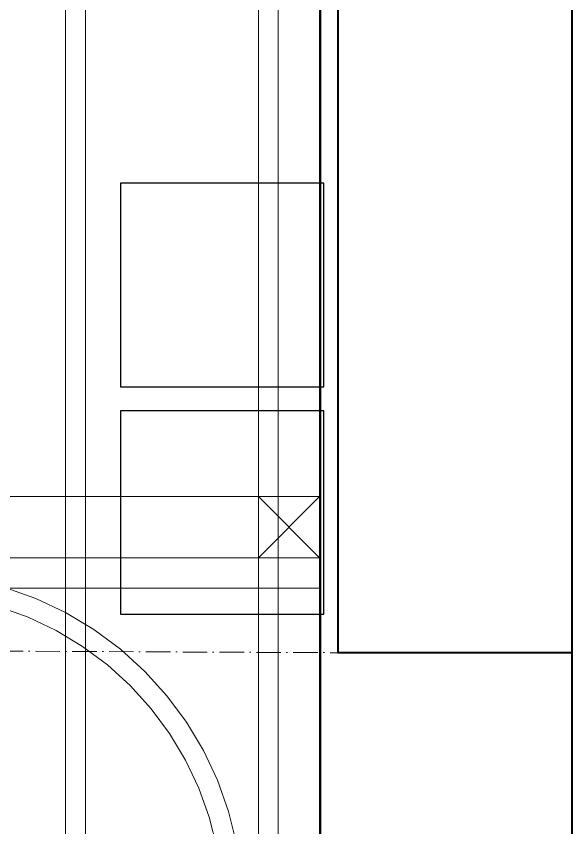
# Model space of a CAD drawing. Header units: millimetres. Extents: x -159872 to 386485, y -250577 to 158966.
# Drawn here: x 159479.1 to 159752.2, y 8843.1 to 9241.7 of the extents above; entities that cross this region are included whole.
import ezdxf

# ---------------------------------------------------------------- set-up
doc = ezdxf.new("R2010")
doc.units = ezdxf.units.MM
doc.linetypes.add('ACAD_ISO10W100', pattern=[18, 12, -3, 0, -3])
for name, color, linetype, lineweight in [('LDS-equipment-kitchen equipment', 3, 'Continuous', 13), ('LDS-struct-extg-ceiling beams', 252, 'ACAD_ISO10W100', 9), ('LDS-struct-extg-walls', 1, 'Continuous', 40), ('LDS-struct-new-walls', 6, 'Continuous', 35), ('SYMBOLS ELECTRIC', 6, 'Continuous', 13)]:
    doc.layers.add(name, color=color, linetype=linetype, lineweight=lineweight)

# ---------------------------------------------------------------- blocks, each defined once
blk = doc.blocks.new('Group-345')
at = {"layer": 'LDS-equipment-kitchen equipment'}
for points in [[(98752.13, 45095.75, 0), (98735.96, 45096.55, 0), (98719.94, 45098.92, 0), (98704.23, 45102.86, 0), (98688.99, 45108.31, 0), (98674.35, 45115.24, 0), (98660.46, 45123.56, 0), (98647.45, 45133.21, 0), (98635.46, 45144.08, 0), (98624.58, 45156.08, 0), (98614.94, 45169.08, 0), (98606.61, 45182.97, 0), (98599.69, 45197.61, 0), (98594.23, 45212.86, 0), (98590.3, 45228.56, 0), (98587.92, 45244.58, 0), (98587.13, 45260.75, 0), (98587.92, 45276.92, 0), (98590.3, 45292.94, 0), (98594.23, 45308.65, 0), (98599.69, 45323.89, 0), (98606.61, 45338.53, 0), (98614.94, 45352.42, 0), (98624.58, 45365.43, 0), (98635.46, 45377.42, 0), (98647.45, 45388.3, 0), (98660.46, 45397.94, 0), (98674.35, 45406.27, 0), (98688.99, 45413.19, 0), (98704.23, 45418.65, 0), (98719.94, 45422.58, 0), (98735.96, 45424.96, 0), (98752.13, 45425.75, 0), (98768.3, 45424.96, 0), (98784.32, 45422.58, 0), (98800.02, 45418.65, 0), (98815.27, 45413.19, 0), (98829.91, 45406.27, 0), (98843.8, 45397.94, 0), (98856.8, 45388.3, 0), (98868.8, 45377.42, 0), (98879.67, 45365.43, 0), (98889.32, 45352.42, 0), (98897.64, 45338.53, 0), (98904.57, 45323.89, 0), (98910.02, 45308.65, 0), (98913.96, 45292.94, 0), (98916.33, 45276.92, 0), (98917.13, 45260.75, 0), (98916.33, 45244.58, 0), (98913.96, 45228.56, 0), (98910.02, 45212.86, 0), (98904.57, 45197.61, 0), (98897.64, 45182.97, 0), (98889.32, 45169.08, 0), (98879.67, 45156.08, 0), (98868.8, 45144.08, 0), (98856.8, 45133.21, 0), (98843.8, 45123.56, 0), (98829.91, 45115.24, 0), (98815.27, 45108.31, 0), (98800.02, 45102.86, 0), (98784.32, 45098.92, 0), (98768.3, 45096.55, 0), (98752.13, 45095.75, 0)], [(98752.13, 45105.75, 0), (98736.94, 45106.5, 0), (98721.89, 45108.73, 0), (98707.13, 45112.43, 0), (98692.81, 45117.55, 0), (98679.06, 45124.05, 0), (98666.01, 45131.87, 0), (98653.8, 45140.94, 0), (98642.53, 45151.15, 0), (98632.31, 45162.42, 0), (98623.25, 45174.64, 0), (98615.43, 45187.69, 0), (98608.93, 45201.44, 0), (98603.8, 45215.76, 0), (98600.11, 45230.51, 0), (98597.87, 45245.56, 0), (98597.13, 45260.75, 0), (98597.87, 45275.94, 0), (98600.11, 45290.99, 0), (98603.8, 45305.75, 0), (98608.93, 45320.07, 0), (98615.43, 45333.82, 0), (98623.25, 45346.87, 0), (98632.31, 45359.08, 0), (98642.53, 45370.35, 0), (98653.8, 45380.57, 0), (98666.01, 45389.63, 0), (98679.06, 45397.45, 0), (98692.81, 45403.95, 0), (98707.13, 45409.08, 0), (98721.89, 45412.77, 0), (98736.94, 45415.01, 0), (98752.13, 45415.75, 0), (98767.32, 45415.01, 0), (98782.37, 45412.77, 0), (98797.12, 45409.08, 0), (98811.44, 45403.95, 0), (98825.19, 45397.45, 0), (98838.24, 45389.63, 0), (98850.46, 45380.57, 0), (98861.73, 45370.35, 0), (98871.94, 45359.08, 0), (98881.01, 45346.87, 0), (98888.83, 45333.82, 0), (98895.33, 45320.07, 0), (98900.45, 45305.75, 0), (98904.15, 45290.99, 0), (98906.38, 45275.94, 0), (98907.13, 45260.75, 0), (98906.38, 45245.56, 0), (98904.15, 45230.51, 0), (98900.45, 45215.76, 0), (98895.33, 45201.44, 0), (98888.83, 45187.69, 0), (98881.01, 45174.64, 0), (98871.94, 45162.42, 0), (98861.73, 45151.15, 0), (98850.46, 45140.94, 0), (98838.24, 45131.87, 0), (98825.19, 45124.05, 0), (98811.44, 45117.55, 0), (98797.12, 45112.43, 0), (98782.37, 45108.73, 0), (98767.32, 45106.5, 0), (98752.13, 45105.75, 0)], [(98752.13, 45239.54, 0), (98750.05, 45239.64, 0), (98747.99, 45239.95, 0), (98745.97, 45240.45, 0), (98744.01, 45241.15, 0), (98742.13, 45242.04, 0), (98740.34, 45243.11, 0), (98738.67, 45244.35, 0), (98737.13, 45245.75, 0), (98735.73, 45247.29, 0), (98734.49, 45248.97, 0), (98733.42, 45250.75, 0), (98732.53, 45252.63, 0), (98731.83, 45254.59, 0), (98731.32, 45256.61, 0), (98731.02, 45258.67, 0), (98730.91, 45260.75, 0), (98731.02, 45262.83, 0), (98731.32, 45264.89, 0), (98731.83, 45266.91, 0), (98732.53, 45268.87, 0), (98733.42, 45270.75, 0), (98734.49, 45272.54, 0), (98735.73, 45274.21, 0), (98737.13, 45275.75, 0), (98738.67, 45277.15, 0), (98740.34, 45278.39, 0), (98742.13, 45279.46, 0), (98744.01, 45280.35, 0), (98745.97, 45281.05, 0), (98747.99, 45281.56, 0), (98750.05, 45281.86, 0), (98752.13, 45281.97, 0), (98754.21, 45281.86, 0), (98756.27, 45281.56, 0), (98758.29, 45281.05, 0), (98760.25, 45280.35, 0), (98762.13, 45279.46, 0), (98763.91, 45278.39, 0), (98765.59, 45277.15, 0), (98767.13, 45275.75, 0), (98768.53, 45274.21, 0), (98769.77, 45272.54, 0), (98770.84, 45270.75, 0), (98771.73, 45268.87, 0), (98772.43, 45266.91, 0), (98772.93, 45264.89, 0), (98773.24, 45262.83, 0), (98773.34, 45260.75, 0), (98773.24, 45258.67, 0), (98772.93, 45256.61, 0), (98772.43, 45254.59, 0), (98771.73, 45252.63, 0), (98770.84, 45250.75, 0), (98769.77, 45248.97, 0), (98768.53, 45247.29, 0), (98767.13, 45245.75, 0), (98765.59, 45244.35, 0), (98763.91, 45243.11, 0), (98762.13, 45242.04, 0), (98760.25, 45241.15, 0), (98758.29, 45240.45, 0), (98756.27, 45239.95, 0), (98754.21, 45239.64, 0), (98752.13, 45239.54, 0)]]:
    blk.add_polyline3d(points, dxfattribs=at)
blk = doc.blocks.new('Group-346')
at = {"layer": 'LDS-equipment-kitchen equipment'}
for points in [[(98954.63, 46079.75, 0), (98954.63, 44679.75, 0), (98544.63, 44679.75, 0), (98544.63, 46079.75, 0), (98954.63, 46079.75, 0)], [(98924.63, 46039.75, 0), (98954.63, 46039.75, 0), (98954.63, 45463.25, 0), (98924.63, 45463.25, 0), (98924.63, 46039.75, 0)], [(98549.63, 45463.25, 0), (98549.63, 45433.25, 0), (98954.63, 45433.25, 0), (98954.63, 45463.25, 0), (98549.63, 45463.25, 0)], [(98924.63, 45463.25, 0), (98954.63, 45433.25, 0)], [(98954.63, 45463.25, 0), (98924.63, 45433.25, 0)], [(98924.63, 45433.25, 0), (98924.63, 45463.25, 0), (98954.63, 45463.25, 0), (98954.63, 45433.25, 0), (98924.63, 45433.25, 0)], [(98954.63, 45433.25, 0), (98954.63, 45418.25, 0), (98549.63, 45418.25, 0), (98549.63, 45433.25, 0), (98954.63, 45433.25, 0)], [(98954.63, 45433.25, 0), (98954.63, 45088.25, 0), (98924.63, 45088.25, 0), (98924.63, 45433.25, 0), (98954.63, 45433.25, 0)]]:
    blk.add_polyline3d(points, dxfattribs=at)
blk.add_blockref('Group-345', (0, 0), dxfattribs=at)
blk = doc.blocks.new('Group-347')
at = {"layer": 'LDS-equipment-kitchen equipment'}
for p, q in [((98934.35, 46079.75), (98934.35, 44079.75)), ((98829.77, 46069.75), (98829.77, 44089.75)), ((98839.69, 44089.75), (98839.69, 46069.75))]:
    blk.add_line(p, q, dxfattribs=at)
at = {"layer": 'LDS-equipment-kitchen equipment', "flags": 128}
blk.add_lwpolyline([(98954.63, 46079.75), (97954.62, 46079.75), (97954.62, 44079.75), (98954.63, 44079.75), (98954.63, 46079.75)], dxfattribs=at)
blk = doc.blocks.new('ELECTRIC SERVICE (A1)')
at = {"layer": 'SYMBOLS ELECTRIC', "lineweight": 25}
blk.add_polyline3d([(-50, -50, 0), (50, -50, 0), (50, 50, 0), (-50, 50, 0), (-50, -50, 0)], dxfattribs=at)
blk = doc.blocks.new('Group-410')
at = {"layer": 'LDS-equipment-kitchen equipment'}
for name, p in [('Group-347', (0, 0)), ('Group-346', (0, 0)), ('ELECTRIC SERVICE (A1)', (98906.85, 45567.15)), ('ELECTRIC SERVICE (A1)', (98906.85, 45455.45))]:
    blk.add_blockref(name, p, dxfattribs=at)

msp = doc.modelspace()

# ---------------------------------------------------------------- linework, layer by layer
at = {"layer": 'LDS-struct-extg-ceiling beams'}
msp.add_line((154221.54666, 8954.05329), (159637.17046, 8929.05329), dxfattribs=at)
at = {"layer": 'LDS-struct-extg-walls'}
for p, q in [((159637.17046, 9419.05329), (159637.17046, 8929.05329)), ((159752.17046, 9419.05329), (159752.17046, 4979.05329)), ((159752.17046, 8929.05329), (159637.17046, 8929.05329))]:
    msp.add_line(p, q, dxfattribs=at)
at = {"layer": 'LDS-struct-new-walls'}
msp.add_line((159628.75503, 16824.05329), (159628.75503, 7217.61711), dxfattribs=at)

# ---------------------------------------------------------------- block references
at = {"layer": 'LDS-equipment-kitchen equipment', "color": 7}
msp.add_blockref('Group-410', (60673.51323, -36457.51522), dxfattribs=at)

doc.saveas('drawing.dxf')
